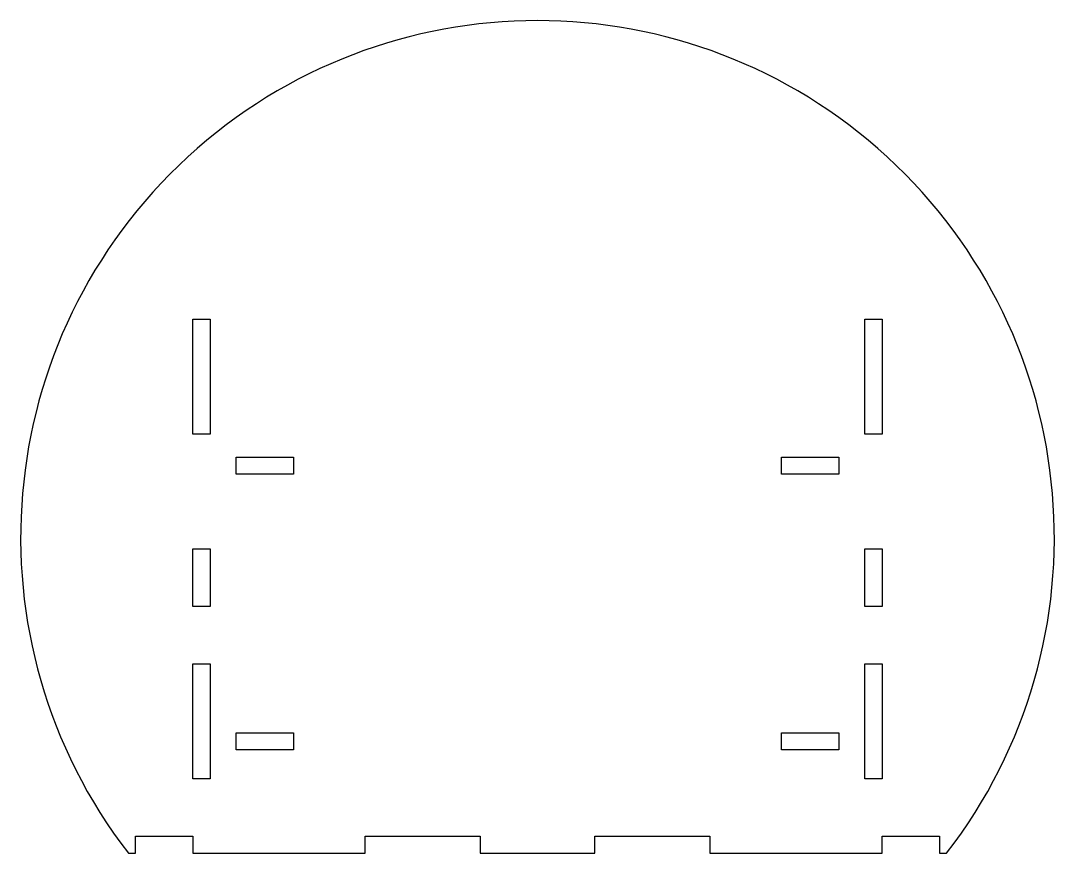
# Model space of a CAD drawing. Header units: millimetres. Extents: x -90 to 90, y -55 to 90.
import ezdxf

# ---------------------------------------------------------------- set-up
doc = ezdxf.new("R2010")
doc.units = ezdxf.units.MM

msp = doc.modelspace()

# ---------------------------------------------------------------- linework, layer by layer
msp.add_lwpolyline([(70, -52), (70, -55), (71.24, -55, 2.035401), (-71.24, -55), (-70, -55), (-70, -52), (-60, -52), (-60, -55), (-30, -55), (-30, -52), (-10, -52), (-10, -55), (10, -55), (10, -52), (30, -52), (30, -55), (60, -55), (60, -52)], format="xyb", close=True)
for points in [[(-57, 38), (-57, 18), (-60, 18), (-60, 38)], [(57, 18), (57, 38), (60, 38), (60, 18)], [(-52.5, 11), (-52.5, 14), (-42.5, 14), (-42.5, 11)], [(52.5, 14), (52.5, 11), (42.5, 11), (42.5, 14)], [(-57, -2), (-57, -12), (-60, -12), (-60, -2)], [(57, -12), (57, -2), (60, -2), (60, -12)], [(-57, -22), (-57, -42), (-60, -42), (-60, -22)], [(57, -42), (57, -22), (60, -22), (60, -42)], [(-52.5, -37), (-52.5, -34), (-42.5, -34), (-42.5, -37)], [(52.5, -34), (52.5, -37), (42.5, -37), (42.5, -34)]]:
    msp.add_lwpolyline(points, close=True)

doc.saveas('drawing.dxf')
